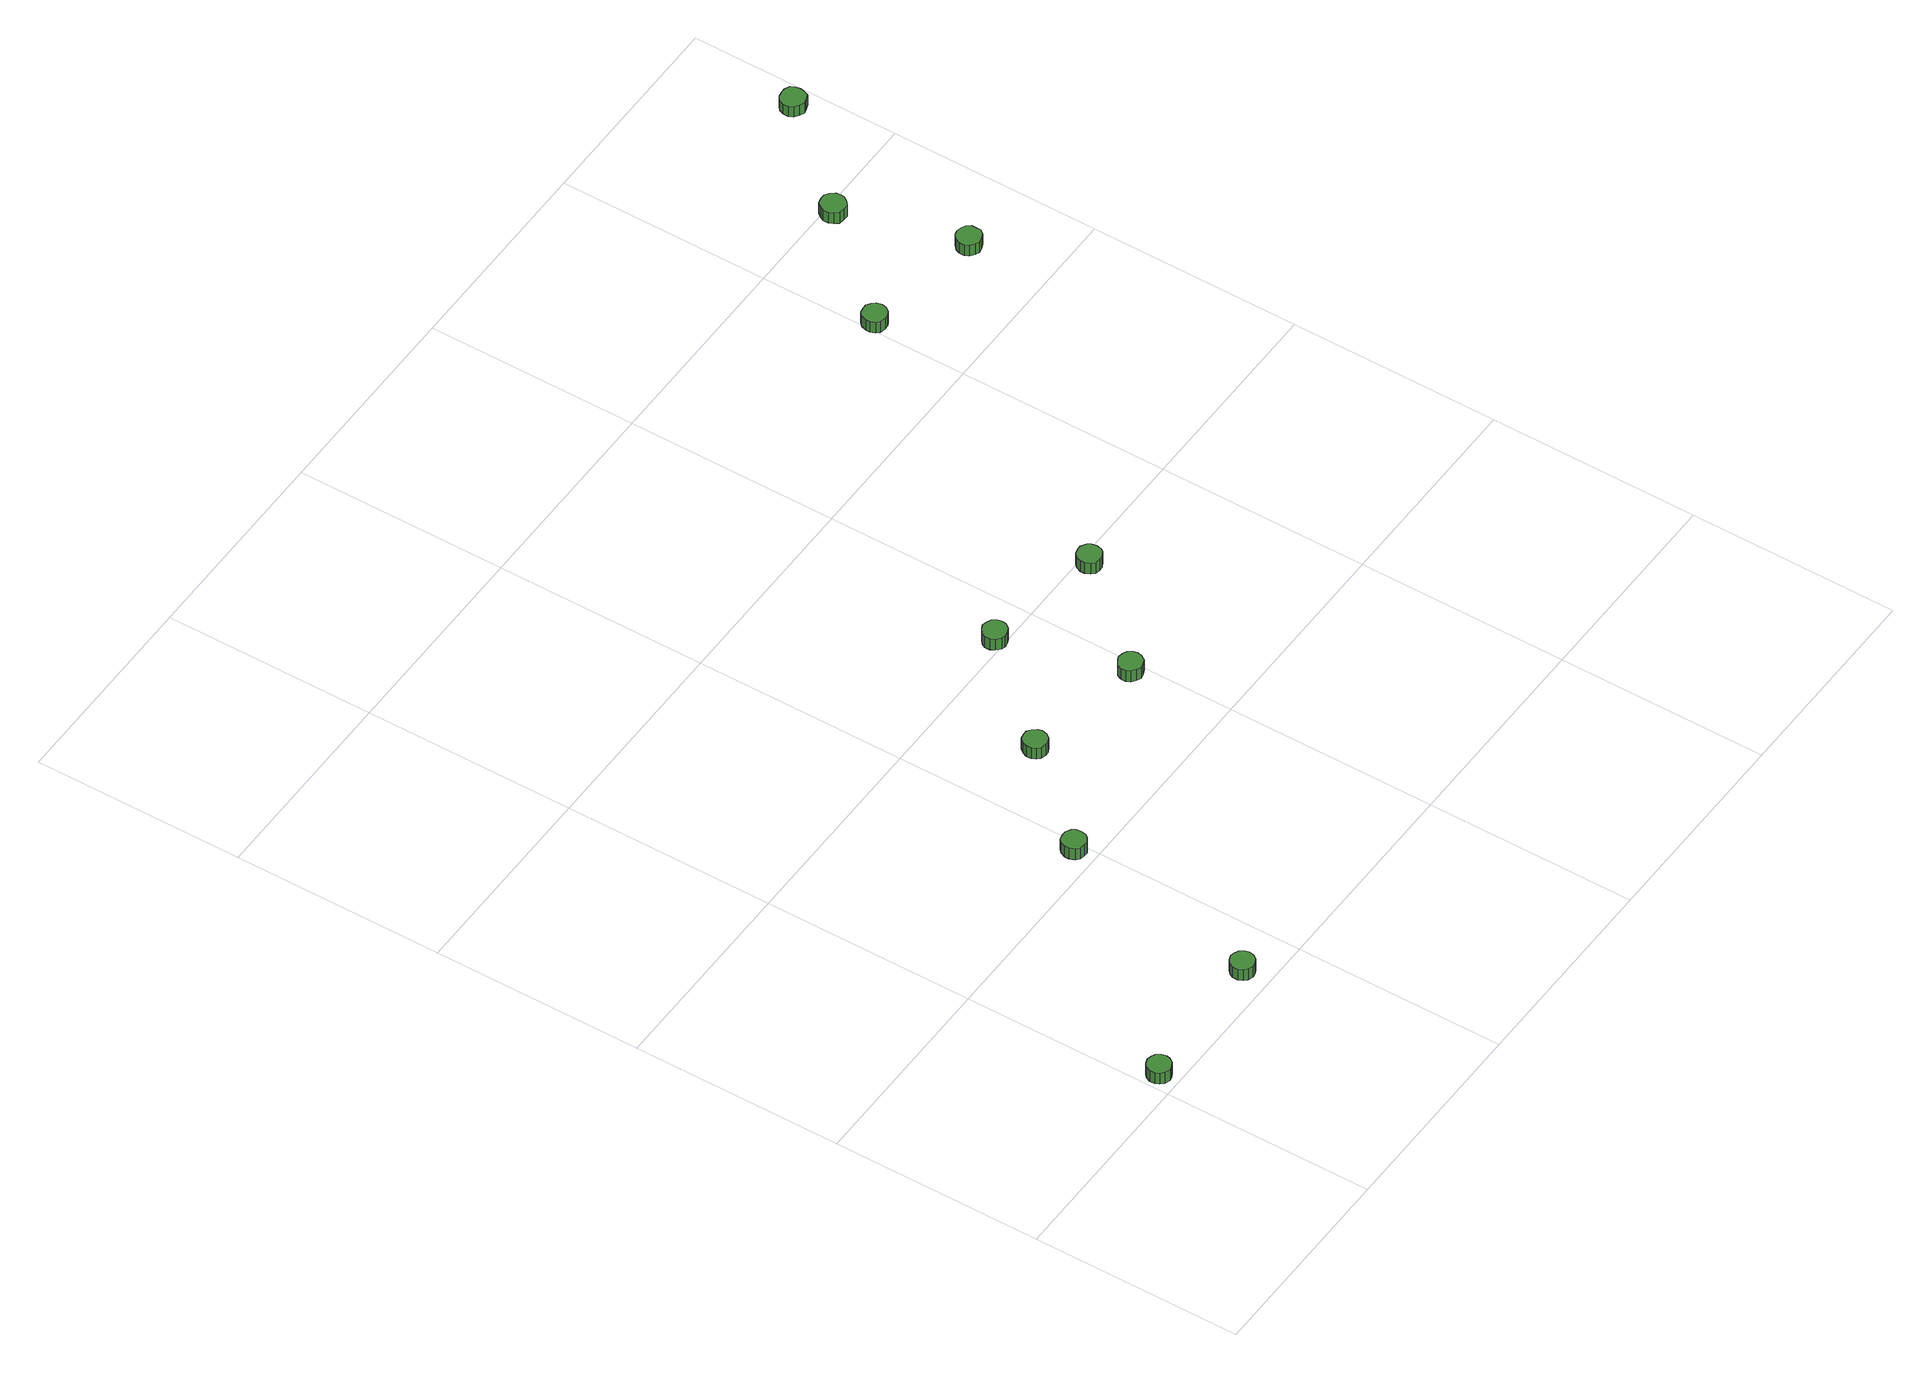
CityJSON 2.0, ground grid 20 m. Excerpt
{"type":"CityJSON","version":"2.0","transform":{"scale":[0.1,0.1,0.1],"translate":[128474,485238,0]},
"CityObjects":{
"tree1":{"type":"SolitaryVegetationObject","attributes":{"function":"something"},"geometry":[{"type":"MultiSurface","lod":"1","boundaries":[[[0,1,2,3,4,5,6,7,8,9,10,11,12,13,14]],[[15,16,17,18,19,20,21,22,23,24,25,26,27,28,29]],[[0,29,28,1]],[[1,28,27,2]],[[2,27,26,3]],[[3,26,25,4]],[[4,25,24,5]],[[5,24,23,6]],[[6,23,22,7]],[[7,22,21,8]],[[8,21,20,9]],[[9,20,19,10]],[[10,19,18,11]],[[11,18,17,12]],[[12,17,16,13]],[[13,16,15,14]],[[14,15,29,0]]]}]},
"tree2":{"type":"SolitaryVegetationObject","attributes":{"function":"something"},"geometry":[{"type":"MultiSurface","lod":"1","boundaries":[[[30,31,32,33,34,35,36,37,38,39,40,41,42,43,44]],[[45,46,47,48,49,50,51,52,53,54,55,56,57,58,59]],[[30,59,58,31]],[[31,58,57,32]],[[32,57,56,33]],[[33,56,55,34]],[[34,55,54,35]],[[35,54,53,36]],[[36,53,52,37]],[[37,52,51,38]],[[38,51,50,39]],[[39,50,49,40]],[[40,49,48,41]],[[41,48,47,42]],[[42,47,46,43]],[[43,46,45,44]],[[44,45,59,30]]]}]},
"tree3":{"type":"SolitaryVegetationObject","attributes":{"function":"something"},"geometry":[{"type":"MultiSurface","lod":"1","boundaries":[[[60,61,62,63,64,65,66,67,68,69,70,71,72,73,74]],[[75,76,77,78,79,80,81,82,83,84,85,86,87,88,89]],[[60,89,88,61]],[[61,88,87,62]],[[62,87,86,63]],[[63,86,85,64]],[[64,85,84,65]],[[65,84,83,66]],[[66,83,82,67]],[[67,82,81,68]],[[68,81,80,69]],[[69,80,79,70]],[[70,79,78,71]],[[71,78,77,72]],[[72,77,76,73]],[[73,76,75,74]],[[74,75,89,60]]]}]},
"tree4":{"type":"SolitaryVegetationObject","attributes":{"function":"something"},"geometry":[{"type":"MultiSurface","lod":"1","boundaries":[[[90,91,92,93,94,95,96,97,98,99,100,101,102,103,104]],[[105,106,107,108,109,110,111,112,113,114,115,116,117,118,119]],[[90,119,118,91]],[[91,118,117,92]],[[92,117,116,93]],[[93,116,115,94]],[[94,115,114,95]],[[95,114,113,96]],[[96,113,112,97]],[[97,112,111,98]],[[98,111,110,99]],[[99,110,109,100]],[[100,109,108,101]],[[101,108,107,102]],[[102,107,106,103]],[[103,106,105,104]],[[104,105,119,90]]]}]},
"tree5":{"type":"SolitaryVegetationObject","attributes":{"function":"something"},"geometry":[{"type":"MultiSurface","lod":"1","boundaries":[[[120,121,122,123,124,125,126,127,128,129,130,131,132,133,134]],[[135,136,137,138,139,140,141,142,143,144,145,146,147,148,149]],[[120,149,148,121]],[[121,148,147,122]],[[122,147,146,123]],[[123,146,145,124]],[[124,145,144,125]],[[125,144,143,126]],[[126,143,142,127]],[[127,142,141,128]],[[128,141,140,129]],[[129,140,139,130]],[[130,139,138,131]],[[131,138,137,132]],[[132,137,136,133]],[[133,136,135,134]],[[134,135,149,120]]]}]},
"tree6":{"type":"SolitaryVegetationObject","attributes":{"function":"something"},"geometry":[{"type":"MultiSurface","lod":"1","boundaries":[[[150,151,152,153,154,155,156,157,158,159,160,161,162,163,164]],[[165,166,167,168,169,170,171,172,173,174,175,176,177,178,179]],[[150,179,178,151]],[[151,178,177,152]],[[152,177,176,153]],[[153,176,175,154]],[[154,175,174,155]],[[155,174,173,156]],[[156,173,172,157]],[[157,172,171,158]],[[158,171,170,159]],[[159,170,169,160]],[[160,169,168,161]],[[161,168,167,162]],[[162,167,166,163]],[[163,166,165,164]],[[164,165,179,150]]]}]},
"tree7":{"type":"SolitaryVegetationObject","attributes":{"function":"something"},"geometry":[{"type":"MultiSurface","lod":"1","boundaries":[[[180,181,182,183,184,185,186,187,188,189,190,191,192,193,194]],[[195,196,197,198,199,200,201,202,203,204,205,206,207,208,209]],[[180,209,208,181]],[[181,208,207,182]],[[182,207,206,183]],[[183,206,205,184]],[[184,205,204,185]],[[185,204,203,186]],[[186,203,202,187]],[[187,202,201,188]],[[188,201,200,189]],[[189,200,199,190]],[[190,199,198,191]],[[191,198,197,192]],[[192,197,196,193]],[[193,196,195,194]],[[194,195,209,180]]]}]},
"tree8":{"type":"SolitaryVegetationObject","attributes":{"function":"something"},"geometry":[{"type":"MultiSurface","lod":"1","boundaries":[[[210,211,212,213,214,215,216,217,218,219,220,221,222,223,224]],[[225,226,227,228,229,230,231,232,233,234,235,236,237,238,239]],[[210,239,238,211]],[[211,238,237,212]],[[212,237,236,213]],[[213,236,235,214]],[[214,235,234,215]],[[215,234,233,216]],[[216,233,232,217]],[[217,232,231,218]],[[218,231,230,219]],[[219,230,229,220]],[[220,229,228,221]],[[221,228,227,222]],[[222,227,226,223]],[[223,226,225,224]],[[224,225,239,210]]]}]},
"tree9":{"type":"SolitaryVegetationObject","attributes":{"function":"something"},"geometry":[{"type":"MultiSurface","lod":"1","boundaries":[[[240,241,242,243,244,245,246,247,248,249,250,251,252,253,254]],[[255,256,257,258,259,260,261,262,263,264,265,266,267,268,269]],[[240,269,268,241]],[[241,268,267,242]],[[242,267,266,243]],[[243,266,265,244]],[[244,265,264,245]],[[245,264,263,246]],[[246,263,262,247]],[[247,262,261,248]],[[248,261,260,249]],[[249,260,259,250]],[[250,259,258,251]],[[251,258,257,252]],[[252,257,256,253]],[[253,256,255,254]],[[254,255,269,240]]]}]},
"tree10":{"type":"SolitaryVegetationObject","attributes":{"function":"something"},"geometry":[{"type":"MultiSurface","lod":"1","boundaries":[[[270,271,272,273,274,275,276,277,278,279,280,281,282,283,284]],[[285,286,287,288,289,290,291,292,293,294,295,296,297,298,299]],[[270,299,298,271]],[[271,298,297,272]],[[272,297,296,273]],[[273,296,295,274]],[[274,295,294,275]],[[275,294,293,276]],[[276,293,292,277]],[[277,292,291,278]],[[278,291,290,279]],[[279,290,289,280]],[[280,289,288,281]],[[281,288,287,282]],[[282,287,286,283]],[[283,286,285,284]],[[284,285,299,270]]]}]},
"tree11":{"type":"SolitaryVegetationObject","attributes":{"function":"something"},"geometry":[{"type":"MultiSurface","lod":"1","boundaries":[[[300,301,302,303,304,305,306,307,308,309,310,311,312,313,314]],[[315,316,317,318,319,320,321,322,323,324,325,326,327,328,329]],[[300,329,328,301]],[[301,328,327,302]],[[302,327,326,303]],[[303,326,325,304]],[[304,325,324,305]],[[305,324,323,306]],[[306,323,322,307]],[[307,322,321,308]],[[308,321,320,309]],[[309,320,319,310]],[[310,319,318,311]],[[311,318,317,312]],[[312,317,316,313]],[[313,316,315,314]],[[314,315,329,300]]]}]}
},
"vertices":[
[25,17,19],[24,22,19],[21,26,19],[17,28,19],[13,29,19],[8,27,19],[5,24,19],[3,20,19],[3,15,19],[5,11,19],[8,8,19],[13,6,19],[17,7,19],[21,9,19],[24,13,19],[24,13,6],[21,9,6],[17,7,6],[13,6,6],[8,8,6],[5,11,6],[3,15,6],[3,20,6],[5,24,6],[8,27,6],[13,29,6],[17,28,6],[21,26,6],[24,22,6],[25,17,6],
[164,26,18],[163,30,18],[160,34,18],[156,36,18],[152,37,18],[147,35,18],[144,32,18],[142,28,18],[142,23,18],[144,19,18],[147,16,18],[152,14,18],[156,15,18],[160,17,18],[163,21,18],[163,21,5],[160,17,5],[156,15,5],[152,14,5],[147,16,5],[144,19,5],[142,23,5],[142,28,5],[144,32,5],[147,35,5],[152,37,5],[156,36,5],[160,34,5],[163,30,5],[164,26,5],
[203,220,18],[202,225,18],[200,228,18],[195,231,18],[191,231,18],[186,230,18],[183,227,18],[181,222,18],[181,218,18],[183,213,18],[186,210,18],[191,209,18],[195,209,18],[200,212,18],[202,215,18],[202,215,5],[200,212,5],[195,209,5],[191,209,5],[186,210,5],[183,213,5],[181,218,5],[181,222,5],[183,227,5],[186,230,5],[191,231,5],[195,231,5],[200,228,5],[202,225,5],[203,220,5],
[282,311,18],[281,315,18],[278,319,18],[274,322,18],[270,322,18],[265,321,18],[262,317,18],[260,313,18],[260,308,18],[262,304,18],[265,301,18],[270,300,18],[274,300,18],[278,302,18],[281,306,18],[281,306,5],[278,302,5],[274,300,5],[270,300,5],[265,301,5],[262,304,5],[260,308,5],[260,313,5],[262,317,5],[265,321,5],[270,322,5],[274,322,5],[278,319,5],[281,315,5],[282,311,5],
[401,294,18],[400,298,18],[397,302,18],[393,304,18],[388,305,18],[384,303,18],[380,300,18],[378,296,18],[378,291,18],[380,287,18],[384,284,18],[388,282,18],[393,283,18],[397,285,18],[400,289,18],[400,289,5],[397,285,5],[393,283,5],[388,282,5],[384,284,5],[380,287,5],[378,291,5],[378,296,5],[380,300,5],[384,303,5],[388,305,5],[393,304,5],[397,302,5],[400,298,5],[401,294,5],
[369,408,18],[368,413,18],[365,417,18],[361,419,18],[356,420,18],[352,418,18],[348,415,18],[346,411,18],[346,406,18],[348,402,18],[352,398,18],[356,397,18],[361,398,18],[365,400,18],[368,404,18],[368,404,5],[365,400,5],[361,398,5],[356,397,5],[352,398,5],[348,402,5],[346,406,5],[346,411,5],[348,415,5],[352,418,5],[356,420,5],[361,419,5],[365,417,5],[368,413,5],[369,408,5],
[486,391,17],[485,396,17],[483,399,17],[478,402,17],[474,402,17],[469,401,17],[466,398,17],[464,393,17],[464,389,17],[466,384,17],[469,381,17],[474,380,17],[478,380,17],[483,383,17],[485,386,17],[485,386,4],[483,383,4],[478,380,4],[474,380,4],[469,381,4],[466,384,4],[464,389,4],[464,393,4],[466,398,4],[469,401,4],[474,402,4],[478,402,4],[483,399,4],[485,396,4],[486,391,4],
[618,693,19],[617,698,19],[614,701,19],[610,704,19],[606,704,19],[601,703,19],[598,700,19],[596,695,19],[596,691,19],[598,686,19],[601,683,19],[606,682,19],[610,682,19],[614,684,19],[617,688,19],[617,688,6],[614,684,6],[610,682,6],[606,682,6],[601,683,6],[598,686,6],[596,691,6],[596,695,6],[598,700,6],[601,703,6],[606,704,6],[610,704,6],[614,701,6],[617,698,6],[618,693,6],
[736,677,18],[736,681,18],[733,685,18],[729,687,18],[724,688,18],[720,687,18],[716,683,18],[714,679,18],[714,674,18],[716,670,18],[720,667,18],[724,665,18],[729,666,18],[733,668,18],[736,672,18],[736,672,5],[733,668,5],[729,666,5],[724,665,5],[720,667,5],[716,670,5],[714,674,5],[714,679,5],[716,683,5],[720,687,5],[724,688,5],[729,687,5],[733,685,5],[736,681,5],[736,677,5],
[705,791,19],[704,796,19],[701,800,19],[697,803,19],[692,803,19],[687,802,19],[684,798,19],[682,794,19],[682,789,19],[684,785,19],[687,781,19],[692,780,19],[697,780,19],[701,783,19],[704,787,19],[704,787,6],[701,783,6],[697,780,6],[692,780,6],[687,781,6],[684,785,6],[682,789,6],[682,794,6],[684,798,6],[687,802,6],[692,803,6],[697,803,6],[701,800,6],[704,796,6],[705,791,6],
[790,888,17],[789,893,17],[787,897,17],[782,899,17],[778,899,17],[773,898,17],[769,895,17],[767,890,17],[767,885,17],[769,881,17],[773,878,17],[778,876,17],[782,877,17],[787,879,17],[789,883,17],[789,883,5],[787,879,5],[782,877,5],[778,876,5],[773,878,5],[769,881,5],[767,885,5],[767,890,5],[769,895,5],[773,898,5],[778,899,5],[782,899,5],[787,897,5],[789,893,5],[790,888,5]
]}
